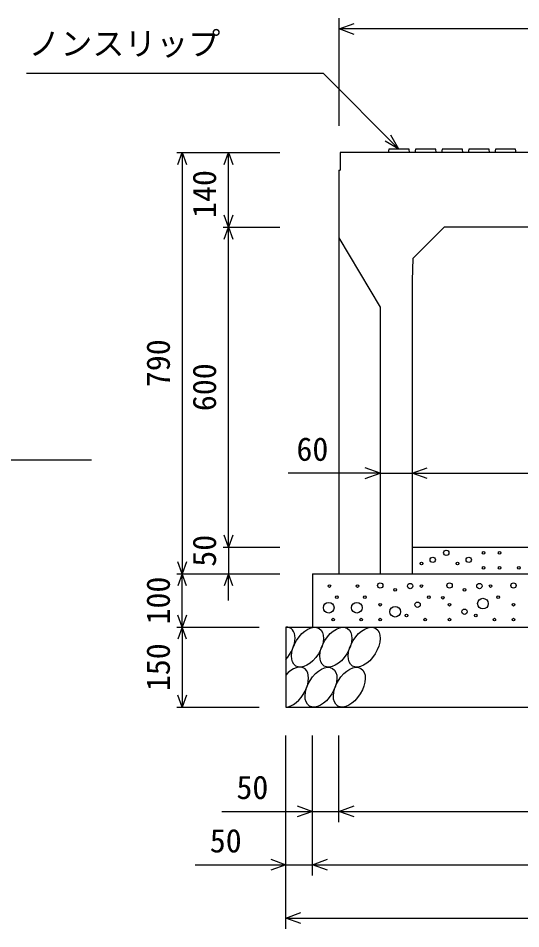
# Model space of a CAD drawing. Units: millimetres, scale not verified. Extents: x -16800 to 16800, y -5940 to 5940.
# Drawn here: x 5042 to 5985, y 2119 to 3826 of the extents above; entities that cross this region are included whole.
import ezdxf
from ezdxf.enums import TextEntityAlignment as Align

# ---------------------------------------------------------------- set-up
doc = ezdxf.new("R2010")
doc.units = ezdxf.units.MM
doc.header["$LTSCALE"] = 20
for name, color, linetype, lineweight in [('0-0_DIM', 7, 'Continuous', 25), ('0-2_HATCH', 6, 'Continuous', 25), ('0-5_OUTLINE', 3, 'Continuous', 25)]:
    doc.layers.add(name, color=color, linetype=linetype, lineweight=lineweight)
doc.styles.add('ＭＳ ゴシック', font='')
doc.styles.get('ＭＳ ゴシック').set_extended_font_data('MS Gothic')

msp = doc.modelspace()

# ---------------------------------------------------------------- linework, layer by layer
at = {"layer": '0-0_DIM'}
for p, q in [((5644.28, 3826.41), (5644.28, 3624.66)), ((6519.28, 3806.41), (5644.28, 3806.41)), ((5057.68, 3723.38), (5614.57, 3723.38)), ((5756.78, 3581.16), (5614.57, 3723.38)), ((5756.78, 3581.16), (5741.78, 3607.14)), ((5756.78, 3581.16), (5730.8, 3596.16)), ((5340.08, 3574.66), (5533.41, 3574.66)), ((5350.08, 3574.66), (5350.08, 2784.66)), ((5436.75, 3434.66), (5436.75, 3574.66)), ((5426.75, 3434.66), (5533.41, 3434.66)), ((5436.75, 2834.66), (5436.75, 3434.66)), ((4532.94, 2998.32), (5179.81, 2998.32)), ((5721.78, 2973.37), (5548.71, 2973.37)), ((5721.78, 2973.37), (5781.78, 2973.37)), ((5781.78, 2973.37), (6381.78, 2973.37)), ((5426.75, 2834.66), (5533.41, 2834.66)), ((5436.75, 2834.66), (5436.75, 2784.66)), ((5340.08, 2784.66), (5533.41, 2784.66)), ((5350.08, 2684.66), (5350.08, 2784.66)), ((5436.75, 2734.66), (5436.75, 2784.66)), ((5340.08, 2684.66), (5494.28, 2684.66)), ((5350.08, 2684.66), (5350.08, 2534.66)), ((5340.08, 2534.66), (5494.28, 2534.66)), ((5544.28, 2119.15), (5544.28, 2481.49)), ((5594.28, 2219.15), (5594.28, 2481.49)), ((5644.28, 2319.15), (5644.28, 2481.49)), ((5424.28, 2339.15), (5644.28, 2339.15)), ((5644.28, 2339.15), (6519.28, 2339.15)), ((5374.28, 2239.15), (5594.28, 2239.15)), ((5594.28, 2239.15), (6569.28, 2239.15)), ((5544.28, 2139.15), (6619.28, 2139.15))]:
    msp.add_line(p, q, dxfattribs=at)
for points in [[(5672.51, 3796.14), (5644.32, 3806.41), (5672.51, 3816.67)], [(5341.87, 3552.11), (5350.08, 3574.66), (5358.29, 3552.11)], [(5428.54, 3552.11), (5436.75, 3574.66), (5444.96, 3552.11)], [(5444.96, 3457.22), (5436.75, 3434.66), (5428.54, 3457.22)], [(5428.54, 3412.11), (5436.75, 3434.66), (5444.96, 3412.11)], [(5693.59, 2963.11), (5721.78, 2973.37), (5693.59, 2983.63)], [(5809.97, 2963.11), (5781.78, 2973.37), (5809.97, 2983.63)], [(5444.96, 2857.22), (5436.75, 2834.66), (5428.54, 2857.22)], [(5358.29, 2807.22), (5350.08, 2784.66), (5341.87, 2807.22)], [(5358.29, 2762.11), (5350.08, 2784.66), (5341.87, 2762.11)], [(5444.96, 2762.11), (5436.75, 2784.66), (5428.54, 2762.11)], [(5358.29, 2707.22), (5350.08, 2684.66), (5341.87, 2707.22)], [(5358.29, 2662.11), (5350.08, 2684.66), (5341.87, 2662.11)], [(5358.29, 2557.22), (5350.08, 2534.66), (5341.87, 2557.22)], [(5566.09, 2349.41), (5594.28, 2339.15), (5566.09, 2328.89)], [(5672.47, 2328.89), (5644.28, 2339.15), (5672.47, 2349.41)], [(5516.09, 2249.41), (5544.28, 2239.15), (5516.09, 2228.89)], [(5622.47, 2228.89), (5594.28, 2239.15), (5622.47, 2249.41)], [(5572.47, 2128.89), (5544.28, 2139.15), (5572.47, 2149.41)]]:
    msp.add_lwpolyline(points, dxfattribs=at)
at = {"layer": '0-2_HATCH'}
for p, q in [((5776.78, 3574.66), (5775.78, 3581.16)), ((5826.78, 3574.66), (5825.78, 3581.16)), ((5876.78, 3574.66), (5875.78, 3581.16)), ((5926.78, 3574.66), (5925.78, 3581.16)), ((5976.78, 3574.66), (5975.78, 3581.16))]:
    msp.add_line(p, q, dxfattribs=at)
for points in [[(5775.78, 3581.16), (5737.78, 3581.16), (5736.78, 3574.66)], [(5825.78, 3581.16), (5787.78, 3581.16), (5786.78, 3574.66)], [(5875.78, 3581.16), (5837.78, 3581.16), (5836.78, 3574.66)], [(5925.78, 3581.16), (5887.78, 3581.16), (5886.78, 3574.66)], [(5975.78, 3581.16), (5937.78, 3581.16), (5936.78, 3574.66)]]:
    msp.add_lwpolyline(points, dxfattribs=at)
for centre, radius in [((5845.66, 2823.97), 5), ((5915.75, 2823.97), 2.5), ((5945.75, 2823.97), 2.5), ((5799.15, 2803.84), 2.5), ((5820.17, 2810.84), 5), ((5866.69, 2803.84), 2.5), ((5887.71, 2810.84), 5), ((5915.75, 2795.96), 2.5), ((5945.75, 2795.96), 2.5), ((5981.64, 2795.96), 2.5), ((5721.75, 2762.72), 5), ((5777.82, 2761.84), 5), ((5851.75, 2762.72), 5), ((5907.82, 2761.84), 5), ((5971.75, 2762.72), 5), ((5626.18, 2761.84), 2.5), ((5678.86, 2761.84), 2.5), ((5749.79, 2754.84), 2.5), ((5798.86, 2761.84), 2.5), ((5879.79, 2754.84), 2.5), ((5928.86, 2761.84), 2.5), ((5640.2, 2740.83), 2.5), ((5692.87, 2740.83), 2.5), ((5791.84, 2726.82), 5), ((5812.87, 2740.83), 2.5), ((5839.33, 2739.92), 2.5), ((5914.36, 2728.83), 10), ((5942.87, 2740.83), 2.5), ((5625.02, 2721.13), 10), ((5677.69, 2721.13), 10), ((5721.75, 2726.82), 2.5), ((5749.79, 2713.69), 10), ((5851.75, 2726.82), 2.5), ((5879.79, 2713.69), 5), ((5971.75, 2726.82), 2.5), ((5633.19, 2698.81), 2.5), ((5685.86, 2698.81), 2.5), ((5721.75, 2698.81), 2.5), ((5770.82, 2706.69), 2.5), ((5805.86, 2698.81), 2.5), ((5851.75, 2698.81), 2.5), ((5900.82, 2706.69), 2.5), ((5935.86, 2698.81), 2.5), ((5971.75, 2698.81), 2.5)]:
    msp.add_circle(centre, radius, dxfattribs=at)
for centre, start_param, end_param in [((5531.92, 2647.14), 4.385593, 6.6745444), ((5557.24, 2572.15), 3.5111464, 7.548991)]:
    msp.add_ellipse(centre, major_axis=(21.81, 35.31), ratio=0.5792, start_param=start_param, end_param=end_param, dxfattribs=at)
for centre in [(5585.13, 2647.14), (5638.34, 2647.14), (5691.54, 2647.14), (5610.45, 2572.15), (5663.66, 2572.15)]:
    msp.add_ellipse(centre, major_axis=(21.81, 35.31), ratio=0.5792, dxfattribs=at)
at = {"layer": '0-5_OUTLINE'}
for p, q in [((6081.78, 3574.66), (5646.28, 3574.66)), ((5646.28, 3574.66), (5646.28, 3541.66)), ((5644.28, 3541.66), (5646.28, 3541.66)), ((5644.28, 3541.66), (5644.28, 2784.66)), ((6321.78, 3434.66), (5841.78, 3434.66)), ((5644.28, 3414.66), (5721.78, 3284.66)), ((5781.78, 3334.66), (5781.78, 2784.66)), ((5721.78, 3284.66), (5721.78, 2784.66)), ((5781.78, 2834.66), (6381.78, 2834.66)), ((5594.28, 2784.66), (5594.28, 2684.66)), ((5594.28, 2784.66), (6569.28, 2784.66)), ((5644.28, 2784.66), (5781.78, 2784.66)), ((5544.28, 2684.66), (5544.28, 2534.66)), ((5544.28, 2684.66), (6619.28, 2684.66)), ((5544.28, 2534.66), (6619.28, 2534.66))]:
    msp.add_line(p, q, dxfattribs=at)
msp.add_lwpolyline([(5841.78, 3434.66), (5782.81, 3375.69), (5781.78, 3334.66)], dxfattribs=at)

# ---------------------------------------------------------------- texts
at = {"layer": '0-0_DIM', "style": 'ＭＳ ゴシック'}
for s, p in [('ノンスリップ', (5061.53, 3743.55)), ('60', (5564.43, 2983.37)), ('50', (5451.84, 2349.15)), ('50', (5401.84, 2249.15))]:
    msp.add_text(s, height=43.99, dxfattribs=at).set_placement(p, align=Align.BOTTOM_LEFT)
for s, p in [('140', (5426.75, 3451.91)), ('790', (5340.08, 3134.66)), ('600', (5426.75, 3089.66)), ('50', (5426.75, 2797.99)), ('100', (5340.08, 2689.66)), ('150', (5340.08, 2564.66))]:
    msp.add_text(s, height=43.99, rotation=90, dxfattribs=at).set_placement(p, align=Align.BOTTOM_LEFT)

doc.saveas('drawing.dxf')
